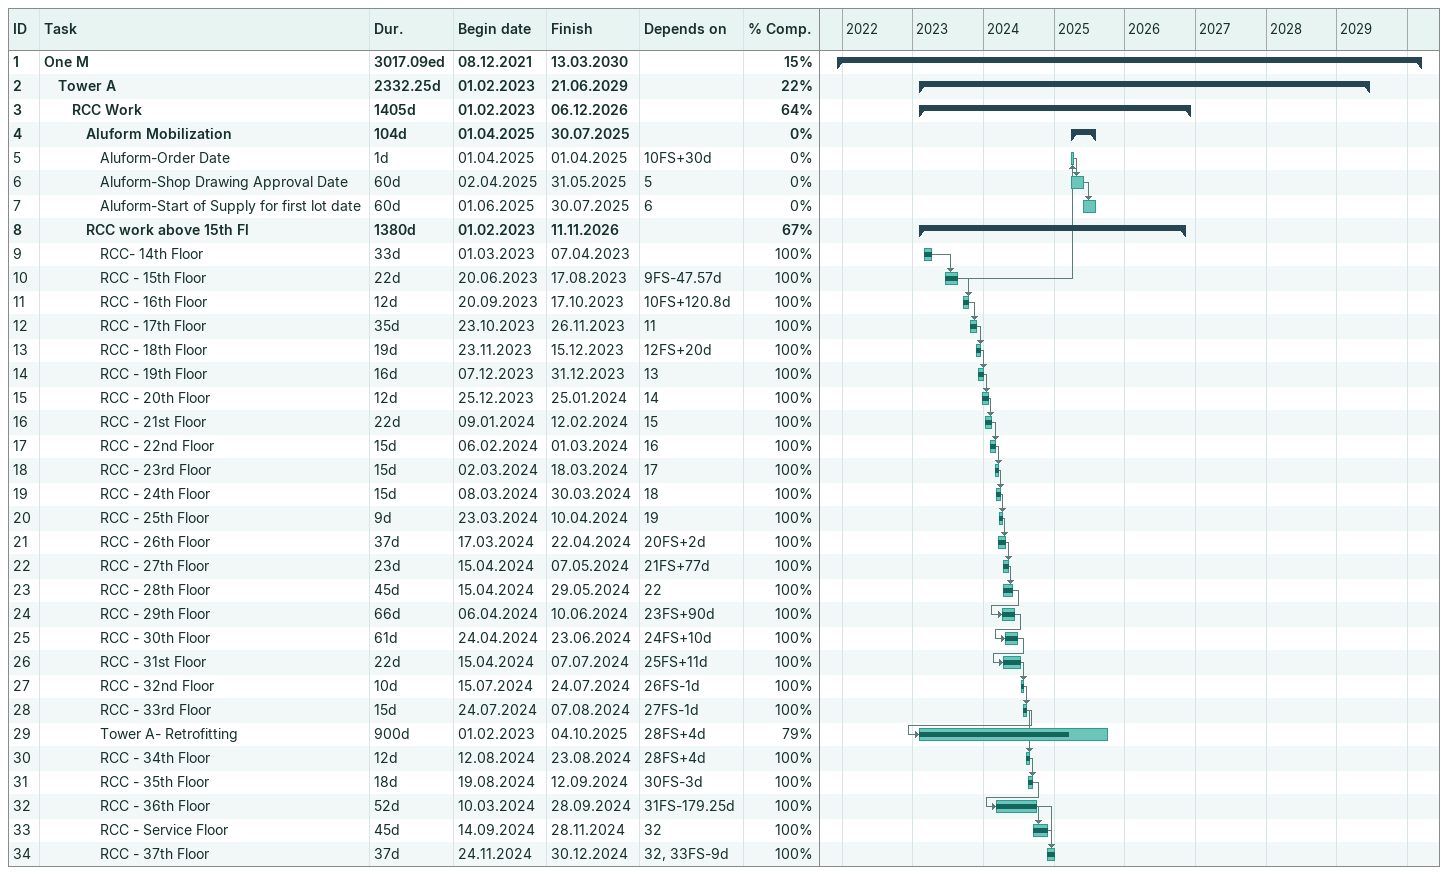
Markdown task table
| ID | Level | Task | Duration | Start | Finish | Predecessors | % complete |
|---|---|---|---|---|---|---|---|
| 1 | 1 | **One M** | 3017.09ed | 2021-12-08 | 2030-03-13 |  | 15 |
| 2 | 2 | **Tower A** | 2332.25d | 2023-02-01 | 2029-06-21 |  | 22 |
| 3 | 3 | **RCC Work** | 1405d | 2023-02-01 | 2026-12-06 |  | 64 |
| 4 | 4 | **Aluform Mobilization** | 104d | 2025-04-01 | 2025-07-30 |  | 0 |
| 5 | 5 | Aluform-Order Date | 1d | 2025-04-01 | 2025-04-01 | 10FS+30d | 0 |
| 6 | 5 | Aluform-Shop Drawing Approval Date | 60d | 2025-04-02 | 2025-05-31 | 5 | 0 |
| 7 | 5 | Aluform-Start of Supply for first lot date | 60d | 2025-06-01 | 2025-07-30 | 6 | 0 |
| 8 | 4 | **RCC work above 15th Fl** | 1380d | 2023-02-01 | 2026-11-11 |  | 67 |
| 9 | 5 | RCC- 14th Floor | 33d | 2023-03-01 | 2023-04-07 |  | 100 |
| 10 | 5 | RCC - 15th Floor | 22d | 2023-06-20 | 2023-08-17 | 9FS-47.57d | 100 |
| 11 | 5 | RCC - 16th Floor | 12d | 2023-09-20 | 2023-10-17 | 10FS+120.8d | 100 |
| 12 | 5 | RCC - 17th Floor | 35d | 2023-10-23 | 2023-11-26 | 11 | 100 |
| 13 | 5 | RCC - 18th Floor | 19d | 2023-11-23 | 2023-12-15 | 12FS+20d | 100 |
| 14 | 5 | RCC - 19th Floor | 16d | 2023-12-07 | 2023-12-31 | 13 | 100 |
| 15 | 5 | RCC - 20th Floor | 12d | 2023-12-25 | 2024-01-25 | 14 | 100 |
| 16 | 5 | RCC - 21st Floor | 22d | 2024-01-09 | 2024-02-12 | 15 | 100 |
| 17 | 5 | RCC - 22nd Floor | 15d | 2024-02-06 | 2024-03-01 | 16 | 100 |
| 18 | 5 | RCC - 23rd Floor | 15d | 2024-03-02 | 2024-03-18 | 17 | 100 |
| 19 | 5 | RCC - 24th Floor | 15d | 2024-03-08 | 2024-03-30 | 18 | 100 |
| 20 | 5 | RCC - 25th Floor | 9d | 2024-03-23 | 2024-04-10 | 19 | 100 |
| 21 | 5 | RCC - 26th Floor | 37d | 2024-03-17 | 2024-04-22 | 20FS+2d | 100 |
| 22 | 5 | RCC - 27th Floor | 23d | 2024-04-15 | 2024-05-07 | 21FS+77d | 100 |
| 23 | 5 | RCC - 28th Floor | 45d | 2024-04-15 | 2024-05-29 | 22 | 100 |
| 24 | 5 | RCC - 29th Floor | 66d | 2024-04-06 | 2024-06-10 | 23FS+90d | 100 |
| 25 | 5 | RCC - 30th Floor | 61d | 2024-04-24 | 2024-06-23 | 24FS+10d | 100 |
| 26 | 5 | RCC - 31st Floor | 22d | 2024-04-15 | 2024-07-07 | 25FS+11d | 100 |
| 27 | 5 | RCC - 32nd Floor | 10d | 2024-07-15 | 2024-07-24 | 26FS-1d | 100 |
| 28 | 5 | RCC - 33rd Floor | 15d | 2024-07-24 | 2024-08-07 | 27FS-1d | 100 |
| 29 | 5 | Tower A- Retrofitting | 900d | 2023-02-01 | 2025-10-04 | 28FS+4d | 79 |
| 30 | 5 | RCC - 34th Floor | 12d | 2024-08-12 | 2024-08-23 | 28FS+4d | 100 |
| 31 | 5 | RCC - 35th Floor | 18d | 2024-08-19 | 2024-09-12 | 30FS-3d | 100 |
| 32 | 5 | RCC - 36th Floor | 52d | 2024-03-10 | 2024-09-28 | 31FS-179.25d | 100 |
| 33 | 5 | RCC - Service Floor | 45d | 2024-09-14 | 2024-11-28 | 32 | 100 |
| 34 | 5 | RCC - 37th Floor | 37d | 2024-11-24 | 2024-12-30 | 32, 33FS-9d | 100 |
